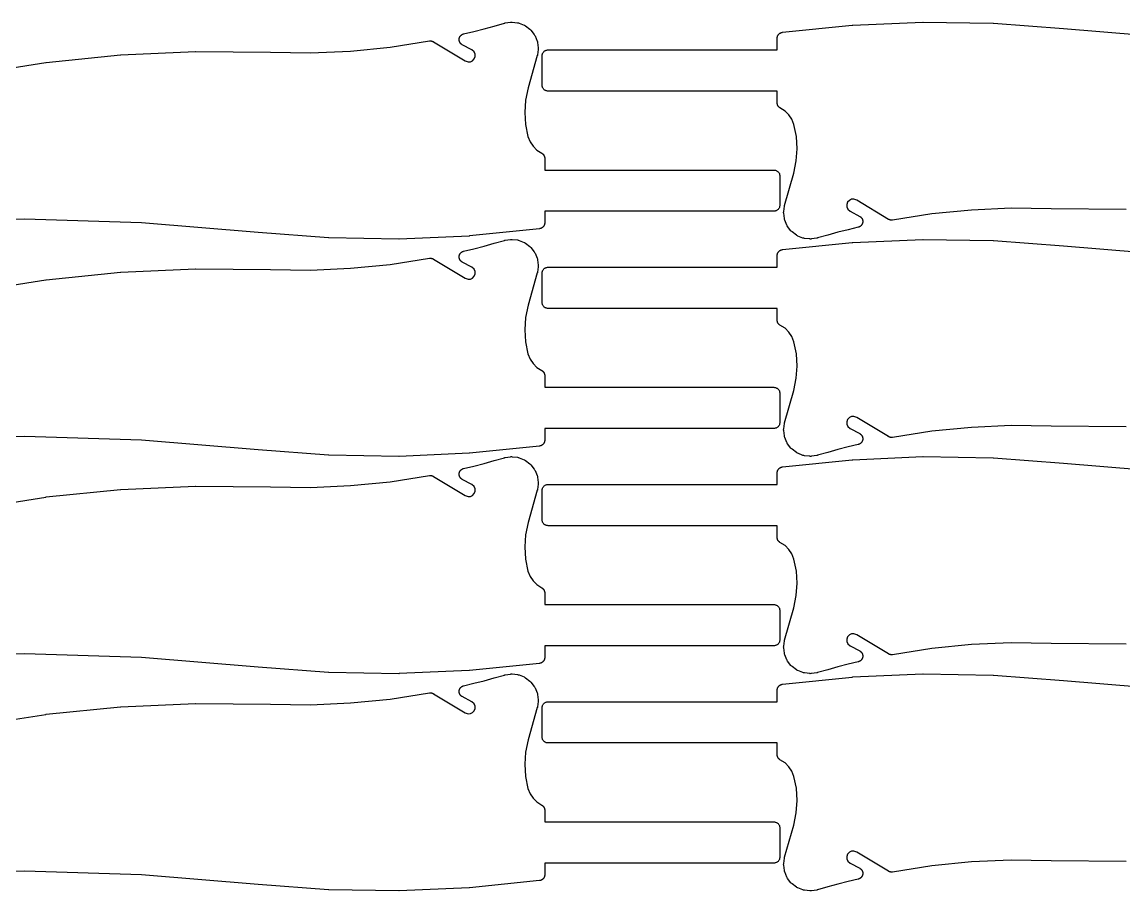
# Model space of a CAD drawing. Header units: metres. Extents: x 0 to 3000, y 0 to 1240.
# Drawn here: x 375 to 750, y 591.6 to 887.3 of the extents above; entities that cross this region are included whole.
import ezdxf

# ---------------------------------------------------------------- set-up
doc = ezdxf.new("R2010")
doc.units = ezdxf.units.M

msp = doc.modelspace()

# ---------------------------------------------------------------- linework, layer by layer
at = {"color": 1}
for points in [[(357.91, 869.59), (383.07, 873.55), (383.18, 873.57), (408.5, 876.12), (408.61, 876.13), (434.03, 877.27), (434.14, 877.27), (459.61, 876.99), (459.61, 876.99), (459.61, 876.99), (473.22, 876.84), (486.75, 877.43), (500.23, 878.77), (513.67, 880.85), (513.68, 880.85), (513.69, 880.85), (513.78, 880.86), (513.87, 880.87), (513.88, 880.87), (513.89, 880.87), (513.98, 880.87), (514.07, 880.87), (514.07, 880.87), (514.08, 880.87), (514.17, 880.86), (514.26, 880.85), (514.27, 880.85), (514.28, 880.85), (514.37, 880.83), (514.45, 880.81), (514.46, 880.81), (514.47, 880.81), (514.56, 880.78), (514.64, 880.76), (514.65, 880.75), (514.66, 880.75), (514.74, 880.72), (514.82, 880.68), (514.83, 880.68), (514.84, 880.68), (514.92, 880.63), (515, 880.59), (515, 880.59), (515.01, 880.58), (525.78, 874.09), (526.78, 873.74), (527.59, 873.78), (528.32, 874.12), (528.9, 874.75), (529.19, 875.56), (529.15, 876.37), (528.81, 877.1), (528.06, 877.79), (524.8, 879.56), (524.76, 879.59), (524.71, 879.61), (524.67, 879.64), (524.63, 879.67), (524.59, 879.7), (524.55, 879.73), (524.51, 879.76), (524.48, 879.79), (524.44, 879.82), (524.4, 879.85), (524.37, 879.89), (524.33, 879.92), (524.3, 879.96), (524.26, 879.99), (524.23, 880.03), (524.2, 880.06), (524.17, 880.11), (524.14, 880.14), (524.11, 880.18), (524.08, 880.22), (524.06, 880.27), (524.03, 880.31), (524.01, 880.35), (523.99, 880.39), (523.96, 880.44), (523.94, 880.48), (523.92, 880.53), (523.9, 880.57), (523.89, 880.62), (523.87, 880.66), (523.85, 880.71), (523.84, 880.76), (523.83, 880.8), (523.81, 880.85), (523.8, 880.9), (523.79, 880.95), (523.79, 881), (523.78, 881.04), (523.77, 881.09), (523.77, 881.14), (523.76, 881.19), (523.76, 881.24), (523.76, 881.29), (523.76, 881.34), (523.76, 881.39), (523.76, 881.44), (523.77, 881.48), (523.77, 881.53), (523.78, 881.58), (523.78, 881.63), (523.79, 881.68), (523.8, 881.73), (523.81, 881.78), (523.82, 881.82), (523.84, 881.87), (523.85, 881.92), (523.87, 881.96), (523.88, 882.01), (523.9, 882.06), (523.92, 882.1), (523.94, 882.15), (523.96, 882.19), (523.98, 882.23), (524, 882.28), (524.03, 882.32), (524.05, 882.36), (524.08, 882.4), (524.1, 882.45), (524.13, 882.49), (524.16, 882.53), (524.19, 882.56), (524.22, 882.6), (524.26, 882.64), (524.29, 882.68), (524.32, 882.71), (524.35, 882.75), (524.39, 882.78), (524.43, 882.81), (524.46, 882.85), (524.5, 882.88), (524.54, 882.91), (524.58, 882.94), (524.62, 882.96), (524.66, 882.99), (524.7, 883.02), (524.74, 883.05), (524.79, 883.07), (524.83, 883.09), (524.87, 883.11), (524.92, 883.14), (524.96, 883.15), (525.01, 883.17), (525.05, 883.19), (525.1, 883.21), (525.15, 883.22), (525.19, 883.24), (525.24, 883.25), (525.29, 883.27), (528.78, 884.11), (532.25, 885), (535.7, 885.94), (539.15, 886.93), (539.18, 886.94), (539.21, 886.94), (539.27, 886.96), (539.34, 886.97), (539.34, 886.97), (539.37, 886.98), (539.4, 886.98), (541.25, 887.27), (541.43, 887.29), (541.61, 887.29), (541.79, 887.28), (543.62, 887.07), (543.79, 887.04), (543.97, 887), (544.13, 886.94), (545.85, 886.26), (546.01, 886.19), (546.16, 886.1), (546.31, 886), (547.81, 884.87), (547.95, 884.76), (548.08, 884.63), (548.19, 884.49), (549.34, 883.01), (549.44, 882.86), (549.53, 882.71), (549.6, 882.55), (550.31, 880.84), (550.37, 880.67), (550.41, 880.5), (550.44, 880.33), (550.67, 878.5), (550.69, 878.32), (550.69, 878.14), (550.67, 877.97), (550.4, 876.11), (550.4, 876.07), (550.39, 876.04), (550.38, 875.98), (550.37, 875.92), (550.36, 875.88), (550.35, 875.85), (547.25, 864.9), (546.37, 860.72), (546.08, 856.55), (546.35, 852.37), (547.18, 848.29), (547.87, 846.53), (548.89, 845.01), (550.19, 843.73), (551.94, 842.63), (551.96, 842.61), (551.98, 842.6), (552.04, 842.56), (552.1, 842.52), (552.12, 842.5), (552.14, 842.48), (552.19, 842.43), (552.25, 842.39), (552.27, 842.37), (552.29, 842.35), (552.33, 842.3), (552.38, 842.25), (552.4, 842.23), (552.42, 842.21), (552.46, 842.15), (552.5, 842.09), (552.52, 842.07), (552.53, 842.05), (552.57, 841.99), (552.61, 841.93), (552.62, 841.9), (552.63, 841.88), (552.67, 841.81), (552.7, 841.75), (552.71, 841.73), (552.72, 841.7), (552.74, 841.63), (552.77, 841.57), (552.78, 841.54), (552.78, 841.52), (552.8, 841.45), (552.82, 841.38), (552.83, 841.35), (552.83, 841.33), (552.84, 841.26), (552.86, 841.18), (552.86, 841.16), (552.86, 841.13), (552.86, 841.06), (552.87, 840.99), (552.87, 840.96), (552.87, 840.94), (552.87, 836.94), (630.87, 836.94), (631.07, 836.93), (631.26, 836.9), (631.45, 836.85), (631.64, 836.78), (631.81, 836.7), (631.98, 836.6), (632.14, 836.48), (632.29, 836.35), (632.42, 836.21), (632.53, 836.05), (632.63, 835.88), (632.72, 835.7), (632.78, 835.52), (632.83, 835.33), (632.86, 835.13), (632.87, 834.94), (632.87, 824.94), (632.86, 824.74), (632.83, 824.55), (632.78, 824.36), (632.72, 824.17), (632.63, 823.99), (632.53, 823.83), (632.42, 823.67), (632.29, 823.52), (632.14, 823.39), (631.98, 823.27), (631.81, 823.17), (631.64, 823.09), (631.45, 823.02), (631.26, 822.98), (631.07, 822.95), (630.87, 822.94), (552.87, 822.94), (552.87, 818.94), (552.87, 818.84), (552.86, 818.75), (552.86, 818.75), (552.86, 818.74), (552.85, 818.65), (552.83, 818.56), (552.83, 818.55), (552.83, 818.55), (552.81, 818.46), (552.79, 818.37), (552.79, 818.36), (552.78, 818.36), (552.75, 818.27), (552.72, 818.18), (552.72, 818.18), (552.72, 818.17), (552.68, 818.09), (552.64, 818), (552.64, 818), (552.63, 817.99), (552.59, 817.91), (552.54, 817.83), (552.54, 817.83), (552.53, 817.83), (552.48, 817.75), (552.42, 817.68), (552.42, 817.67), (552.42, 817.67), (552.35, 817.6), (552.29, 817.53), (552.29, 817.53), (552.29, 817.52), (552.22, 817.46), (552.15, 817.4), (552.14, 817.39), (552.14, 817.39), (552.06, 817.34), (551.99, 817.28), (551.99, 817.28), (551.98, 817.27), (551.9, 817.23), (551.82, 817.18), (551.82, 817.18), (551.81, 817.17), (551.73, 817.13), (551.65, 817.09), (551.64, 817.09), (551.64, 817.09), (551.55, 817.06), (551.46, 817.03), (551.46, 817.02), (551.45, 817.02), (551.36, 817), (551.27, 816.98), (551.27, 816.98), (551.26, 816.98), (551.17, 816.96), (551.08, 816.95), (527.31, 814.49), (527.19, 814.48), (503.34, 813.44), (503.22, 813.44), (479.35, 813.84), (479.24, 813.84), (455.41, 815.66), (455.41, 815.66), (455.4, 815.66), (415.62, 818.91), (375.8, 820.18), (335.96, 819.47)], [(750.73, 823.47), (725.26, 823.74), (725.26, 823.74), (725.26, 823.74), (711.65, 823.9), (698.12, 823.3), (684.65, 821.97), (671.2, 819.89), (671.19, 819.89), (671.18, 819.89), (671.09, 819.88), (671, 819.87), (670.99, 819.87), (670.98, 819.87), (670.89, 819.87), (670.81, 819.87), (670.8, 819.87), (670.79, 819.87), (670.7, 819.88), (670.61, 819.89), (670.6, 819.89), (670.59, 819.89), (670.5, 819.91), (670.42, 819.92), (670.41, 819.93), (670.4, 819.93), (670.31, 819.95), (670.23, 819.98), (670.22, 819.98), (670.21, 819.98), (670.13, 820.02), (670.05, 820.05), (670.04, 820.06), (670.03, 820.06), (669.95, 820.1), (669.87, 820.14), (669.87, 820.15), (669.86, 820.15), (659.09, 826.64), (658.09, 827), (657.28, 826.96), (656.55, 826.61), (655.97, 825.98), (655.68, 825.18), (655.72, 824.37), (656.07, 823.63), (656.81, 822.95), (660.07, 821.17), (660.11, 821.15), (660.16, 821.12), (660.2, 821.09), (660.24, 821.07), (660.28, 821.04), (660.32, 821.01), (660.36, 820.98), (660.4, 820.95), (660.43, 820.92), (660.47, 820.88), (660.5, 820.85), (660.54, 820.82), (660.57, 820.78), (660.61, 820.74), (660.64, 820.71), (660.67, 820.67), (660.7, 820.63), (660.73, 820.59), (660.76, 820.55), (660.79, 820.51), (660.81, 820.47), (660.84, 820.43), (660.86, 820.38), (660.89, 820.34), (660.91, 820.3), (660.93, 820.25), (660.95, 820.21), (660.97, 820.17), (660.98, 820.12), (661, 820.07), (661.02, 820.03), (661.03, 819.98), (661.04, 819.93), (661.06, 819.88), (661.07, 819.84), (661.08, 819.79), (661.09, 819.74), (661.09, 819.69), (661.1, 819.64), (661.11, 819.59), (661.11, 819.54), (661.11, 819.5), (661.11, 819.45), (661.11, 819.4), (661.11, 819.35), (661.11, 819.3), (661.11, 819.25), (661.1, 819.2), (661.09, 819.15), (661.09, 819.1), (661.08, 819.06), (661.07, 819.01), (661.06, 818.96), (661.05, 818.91), (661.04, 818.87), (661.02, 818.82), (661.01, 818.77), (660.99, 818.72), (660.97, 818.68), (660.96, 818.63), (660.93, 818.59), (660.91, 818.54), (660.89, 818.5), (660.87, 818.46), (660.84, 818.42), (660.82, 818.37), (660.79, 818.33), (660.77, 818.29), (660.74, 818.25), (660.71, 818.21), (660.68, 818.17), (660.65, 818.13), (660.62, 818.1), (660.58, 818.06), (660.55, 818.02), (660.52, 817.99), (660.48, 817.96), (660.44, 817.92), (660.41, 817.89), (660.37, 817.86), (660.33, 817.83), (660.29, 817.8), (660.25, 817.77), (660.21, 817.74), (660.17, 817.72), (660.13, 817.69), (660.08, 817.67), (660.04, 817.64), (660, 817.62), (659.95, 817.6), (659.91, 817.58), (659.86, 817.56), (659.82, 817.54), (659.77, 817.53), (659.72, 817.51), (659.68, 817.5), (659.63, 817.48), (659.58, 817.47), (656.09, 816.63), (652.62, 815.74), (649.17, 814.8), (645.72, 813.81), (645.69, 813.8), (645.66, 813.79), (645.6, 813.78), (645.53, 813.76), (645.53, 813.76), (645.5, 813.76), (645.47, 813.75), (643.62, 813.47), (643.44, 813.45), (643.26, 813.44), (643.08, 813.46), (641.25, 813.67), (641.08, 813.69), (640.91, 813.74), (640.74, 813.79), (639.02, 814.48), (638.86, 814.55), (638.71, 814.64), (638.56, 814.74), (637.06, 815.86), (636.92, 815.98), (636.79, 816.1), (636.68, 816.24), (635.53, 817.73), (635.43, 817.87), (635.34, 818.03), (635.27, 818.19), (634.56, 819.9), (634.5, 820.06), (634.46, 820.23), (634.43, 820.41), (634.2, 822.24), (634.18, 822.41), (634.19, 822.59), (634.2, 822.77), (634.47, 824.63), (634.47, 824.66), (634.48, 824.7), (634.49, 824.76), (634.5, 824.82), (634.51, 824.86), (634.52, 824.89), (637.62, 835.83), (638.5, 840.02), (638.79, 844.19), (638.52, 848.37), (637.69, 852.45), (637, 854.21), (635.98, 855.73), (634.68, 857.01), (632.93, 858.11), (632.91, 858.12), (632.89, 858.14), (632.83, 858.18), (632.77, 858.22), (632.75, 858.24), (632.73, 858.25), (632.68, 858.3), (632.62, 858.35), (632.6, 858.37), (632.59, 858.38), (632.54, 858.44), (632.49, 858.49), (632.47, 858.51), (632.45, 858.53), (632.41, 858.59), (632.37, 858.65), (632.35, 858.67), (632.34, 858.69), (632.3, 858.75), (632.26, 858.81), (632.25, 858.83), (632.24, 858.86), (632.21, 858.92), (632.17, 858.99), (632.16, 859.01), (632.15, 859.03), (632.13, 859.1), (632.1, 859.17), (632.09, 859.19), (632.09, 859.22), (632.07, 859.29), (632.05, 859.36), (632.04, 859.38), (632.04, 859.41), (632.03, 859.48), (632.02, 859.55), (632.01, 859.58), (632.01, 859.6), (632.01, 859.68), (632, 859.75), (632, 859.77), (632, 859.8), (632, 863.8), (554, 863.8), (553.8, 863.81), (553.61, 863.84), (553.42, 863.88), (553.23, 863.95), (553.06, 864.03), (552.89, 864.14), (552.73, 864.25), (552.59, 864.38), (552.45, 864.53), (552.34, 864.69), (552.24, 864.86), (552.15, 865.03), (552.09, 865.22), (552.04, 865.41), (552.01, 865.6), (552, 865.8), (552, 875.8), (552.01, 875.99), (552.04, 876.19), (552.09, 876.38), (552.15, 876.56), (552.24, 876.74), (552.34, 876.91), (552.45, 877.07), (552.59, 877.21), (552.73, 877.34), (552.89, 877.46), (553.06, 877.56), (553.23, 877.65), (553.42, 877.71), (553.61, 877.76), (553.8, 877.79), (554, 877.8), (632, 877.8), (632, 881.8), (632, 881.89), (632.01, 881.98), (632.01, 881.99), (632.01, 881.99), (632.02, 882.09), (632.04, 882.18), (632.04, 882.18), (632.04, 882.19), (632.06, 882.28), (632.08, 882.37), (632.08, 882.37), (632.09, 882.38), (632.12, 882.47), (632.15, 882.55), (632.15, 882.56), (632.15, 882.56), (632.19, 882.65), (632.23, 882.73), (632.23, 882.74), (632.24, 882.74), (632.28, 882.82), (632.33, 882.9), (632.33, 882.91), (632.34, 882.91), (632.39, 882.98), (632.45, 883.06), (632.45, 883.06), (632.45, 883.07), (632.52, 883.14), (632.58, 883.21), (632.58, 883.21), (632.59, 883.21), (632.65, 883.28), (632.72, 883.34), (632.73, 883.34), (632.73, 883.34), (632.81, 883.4), (632.88, 883.46), (632.88, 883.46), (632.89, 883.46), (632.97, 883.51), (633.05, 883.56), (633.05, 883.56), (633.06, 883.56), (633.14, 883.6), (633.23, 883.64), (633.23, 883.64), (633.23, 883.65), (633.32, 883.68), (633.41, 883.71), (633.41, 883.71), (633.42, 883.71), (633.51, 883.74), (633.6, 883.76), (633.6, 883.76), (633.61, 883.76), (633.7, 883.77), (633.79, 883.79), (657.56, 886.25), (657.68, 886.26), (681.53, 887.29), (681.65, 887.29), (705.52, 886.9), (705.64, 886.89), (729.46, 885.07), (729.46, 885.07), (729.47, 885.07), (769.25, 881.82)], [(357.91, 795.64), (383.07, 799.6), (383.18, 799.62), (408.5, 802.17), (408.61, 802.18), (434.03, 803.32), (434.14, 803.32), (459.61, 803.04), (459.61, 803.04), (459.61, 803.04), (473.22, 802.89), (486.75, 803.48), (500.23, 804.82), (513.67, 806.9), (513.68, 806.9), (513.69, 806.9), (513.78, 806.91), (513.87, 806.92), (513.88, 806.92), (513.89, 806.92), (513.98, 806.92), (514.07, 806.92), (514.07, 806.92), (514.08, 806.92), (514.17, 806.91), (514.26, 806.9), (514.27, 806.9), (514.28, 806.9), (514.37, 806.88), (514.45, 806.86), (514.46, 806.86), (514.47, 806.86), (514.56, 806.83), (514.64, 806.81), (514.65, 806.8), (514.66, 806.8), (514.74, 806.77), (514.82, 806.73), (514.83, 806.73), (514.84, 806.73), (514.92, 806.68), (515, 806.64), (515, 806.64), (515.01, 806.63), (525.78, 800.14), (526.78, 799.79), (527.59, 799.83), (528.32, 800.17), (528.9, 800.8), (529.19, 801.61), (529.15, 802.42), (528.81, 803.15), (528.06, 803.84), (524.8, 805.62), (524.76, 805.64), (524.71, 805.67), (524.67, 805.69), (524.63, 805.72), (524.59, 805.75), (524.55, 805.78), (524.51, 805.81), (524.48, 805.84), (524.44, 805.87), (524.4, 805.9), (524.37, 805.94), (524.33, 805.97), (524.3, 806.01), (524.26, 806.04), (524.23, 806.08), (524.2, 806.12), (524.17, 806.16), (524.14, 806.19), (524.11, 806.23), (524.08, 806.27), (524.06, 806.32), (524.03, 806.36), (524.01, 806.4), (523.99, 806.44), (523.96, 806.49), (523.94, 806.53), (523.92, 806.58), (523.9, 806.62), (523.89, 806.67), (523.87, 806.71), (523.85, 806.76), (523.84, 806.81), (523.83, 806.86), (523.81, 806.9), (523.8, 806.95), (523.79, 807), (523.79, 807.05), (523.78, 807.1), (523.77, 807.14), (523.77, 807.19), (523.76, 807.24), (523.76, 807.29), (523.76, 807.34), (523.76, 807.39), (523.76, 807.44), (523.76, 807.49), (523.77, 807.54), (523.77, 807.58), (523.78, 807.63), (523.78, 807.68), (523.79, 807.73), (523.8, 807.78), (523.81, 807.83), (523.82, 807.87), (523.84, 807.92), (523.85, 807.97), (523.87, 808.01), (523.88, 808.06), (523.9, 808.11), (523.92, 808.15), (523.94, 808.2), (523.96, 808.24), (523.98, 808.29), (524, 808.33), (524.03, 808.37), (524.05, 808.41), (524.08, 808.45), (524.1, 808.5), (524.13, 808.54), (524.16, 808.58), (524.19, 808.61), (524.22, 808.65), (524.26, 808.69), (524.29, 808.73), (524.32, 808.76), (524.35, 808.8), (524.39, 808.83), (524.43, 808.87), (524.46, 808.9), (524.5, 808.93), (524.54, 808.96), (524.58, 808.99), (524.62, 809.02), (524.66, 809.04), (524.7, 809.07), (524.74, 809.1), (524.79, 809.12), (524.83, 809.14), (524.87, 809.16), (524.92, 809.19), (524.96, 809.21), (525.01, 809.23), (525.05, 809.24), (525.1, 809.26), (525.15, 809.27), (525.19, 809.29), (525.24, 809.3), (525.29, 809.32), (528.78, 810.16), (532.25, 811.05), (535.7, 811.99), (539.15, 812.98), (539.18, 812.99), (539.21, 813), (539.27, 813.01), (539.34, 813.02), (539.34, 813.02), (539.37, 813.03), (539.4, 813.03), (541.25, 813.32), (541.43, 813.34), (541.61, 813.34), (541.79, 813.33), (543.62, 813.12), (543.79, 813.09), (543.97, 813.05), (544.13, 812.99), (545.85, 812.31), (546.01, 812.24), (546.16, 812.15), (546.31, 812.05), (547.81, 810.92), (547.95, 810.81), (548.08, 810.68), (548.19, 810.55), (549.34, 809.06), (549.44, 808.91), (549.53, 808.76), (549.6, 808.6), (550.31, 806.89), (550.37, 806.72), (550.41, 806.55), (550.44, 806.38), (550.67, 804.55), (550.69, 804.37), (550.69, 804.19), (550.67, 804.02), (550.4, 802.16), (550.4, 802.12), (550.39, 802.09), (550.38, 802.03), (550.37, 801.97), (550.36, 801.93), (550.35, 801.9), (547.25, 790.95), (546.37, 786.77), (546.08, 782.6), (546.35, 778.42), (547.18, 774.34), (547.87, 772.58), (548.89, 771.06), (550.19, 769.78), (551.94, 768.68), (551.96, 768.66), (551.98, 768.65), (552.04, 768.61), (552.1, 768.57), (552.12, 768.55), (552.14, 768.53), (552.19, 768.49), (552.25, 768.44), (552.27, 768.42), (552.29, 768.4), (552.33, 768.35), (552.38, 768.3), (552.4, 768.28), (552.42, 768.26), (552.46, 768.2), (552.5, 768.14), (552.52, 768.12), (552.53, 768.1), (552.57, 768.04), (552.61, 767.98), (552.62, 767.95), (552.63, 767.93), (552.67, 767.87), (552.7, 767.8), (552.71, 767.78), (552.72, 767.75), (552.74, 767.68), (552.77, 767.62), (552.78, 767.59), (552.78, 767.57), (552.8, 767.5), (552.82, 767.43), (552.83, 767.4), (552.83, 767.38), (552.84, 767.31), (552.86, 767.24), (552.86, 767.21), (552.86, 767.18), (552.86, 767.11), (552.87, 767.04), (552.87, 767.01), (552.87, 766.99), (552.87, 762.99), (630.87, 762.99), (631.07, 762.98), (631.26, 762.95), (631.45, 762.9), (631.64, 762.84), (631.81, 762.75), (631.98, 762.65), (632.14, 762.53), (632.29, 762.4), (632.42, 762.26), (632.53, 762.1), (632.63, 761.93), (632.72, 761.75), (632.78, 761.57), (632.83, 761.38), (632.86, 761.18), (632.87, 760.99), (632.87, 750.99), (632.86, 750.79), (632.83, 750.6), (632.78, 750.41), (632.72, 750.22), (632.63, 750.04), (632.53, 749.88), (632.42, 749.72), (632.29, 749.57), (632.14, 749.44), (631.98, 749.32), (631.81, 749.22), (631.64, 749.14), (631.45, 749.07), (631.26, 749.03), (631.07, 749), (630.87, 748.99), (552.87, 748.99), (552.87, 744.99), (552.87, 744.89), (552.86, 744.8), (552.86, 744.8), (552.86, 744.79), (552.85, 744.7), (552.83, 744.61), (552.83, 744.6), (552.83, 744.6), (552.81, 744.51), (552.79, 744.42), (552.79, 744.41), (552.78, 744.41), (552.75, 744.32), (552.72, 744.23), (552.72, 744.23), (552.72, 744.22), (552.68, 744.14), (552.64, 744.05), (552.64, 744.05), (552.63, 744.04), (552.59, 743.96), (552.54, 743.88), (552.54, 743.88), (552.53, 743.88), (552.48, 743.8), (552.42, 743.73), (552.42, 743.72), (552.42, 743.72), (552.35, 743.65), (552.29, 743.58), (552.29, 743.58), (552.29, 743.57), (552.22, 743.51), (552.15, 743.45), (552.14, 743.45), (552.14, 743.44), (552.06, 743.39), (551.99, 743.33), (551.99, 743.33), (551.98, 743.32), (551.9, 743.28), (551.82, 743.23), (551.82, 743.23), (551.81, 743.22), (551.73, 743.18), (551.65, 743.14), (551.64, 743.14), (551.64, 743.14), (551.55, 743.11), (551.46, 743.08), (551.46, 743.08), (551.45, 743.07), (551.36, 743.05), (551.27, 743.03), (551.27, 743.03), (551.26, 743.03), (551.17, 743.01), (551.08, 743), (527.31, 740.54), (527.19, 740.53), (503.34, 739.5), (503.22, 739.49), (479.35, 739.89), (479.24, 739.89), (455.41, 741.71), (455.41, 741.71), (455.4, 741.71), (415.62, 744.96), (375.8, 746.23), (335.96, 745.52)], [(750.73, 749.52), (725.26, 749.79), (725.26, 749.79), (725.26, 749.79), (711.65, 749.95), (698.12, 749.35), (684.65, 748.02), (671.2, 745.94), (671.19, 745.94), (671.18, 745.94), (671.09, 745.93), (671, 745.92), (670.99, 745.92), (670.98, 745.92), (670.89, 745.92), (670.81, 745.92), (670.8, 745.92), (670.79, 745.92), (670.7, 745.93), (670.61, 745.94), (670.6, 745.94), (670.59, 745.94), (670.5, 745.96), (670.42, 745.97), (670.41, 745.98), (670.4, 745.98), (670.31, 746), (670.23, 746.03), (670.22, 746.03), (670.21, 746.04), (670.13, 746.07), (670.05, 746.1), (670.04, 746.11), (670.03, 746.11), (669.95, 746.15), (669.87, 746.19), (669.87, 746.2), (669.86, 746.2), (659.09, 752.69), (658.09, 753.05), (657.28, 753.01), (656.55, 752.66), (655.97, 752.03), (655.68, 751.23), (655.72, 750.42), (656.07, 749.68), (656.81, 749), (660.07, 747.22), (660.11, 747.2), (660.16, 747.17), (660.2, 747.14), (660.24, 747.12), (660.28, 747.09), (660.32, 747.06), (660.36, 747.03), (660.4, 747), (660.43, 746.97), (660.47, 746.94), (660.5, 746.9), (660.54, 746.87), (660.57, 746.83), (660.61, 746.8), (660.64, 746.76), (660.67, 746.72), (660.7, 746.68), (660.73, 746.64), (660.76, 746.6), (660.79, 746.56), (660.81, 746.52), (660.84, 746.48), (660.86, 746.44), (660.89, 746.39), (660.91, 746.35), (660.93, 746.3), (660.95, 746.26), (660.97, 746.22), (660.98, 746.17), (661, 746.12), (661.02, 746.08), (661.03, 746.03), (661.04, 745.98), (661.06, 745.93), (661.07, 745.89), (661.08, 745.84), (661.09, 745.79), (661.09, 745.74), (661.1, 745.69), (661.11, 745.65), (661.11, 745.6), (661.11, 745.55), (661.11, 745.5), (661.11, 745.45), (661.11, 745.4), (661.11, 745.35), (661.11, 745.3), (661.1, 745.25), (661.09, 745.2), (661.09, 745.15), (661.08, 745.11), (661.07, 745.06), (661.06, 745.01), (661.05, 744.96), (661.04, 744.92), (661.02, 744.87), (661.01, 744.82), (660.99, 744.78), (660.97, 744.73), (660.96, 744.68), (660.93, 744.64), (660.91, 744.59), (660.89, 744.55), (660.87, 744.51), (660.84, 744.47), (660.82, 744.42), (660.79, 744.38), (660.77, 744.34), (660.74, 744.3), (660.71, 744.26), (660.68, 744.22), (660.65, 744.18), (660.62, 744.15), (660.58, 744.11), (660.55, 744.08), (660.52, 744.04), (660.48, 744.01), (660.44, 743.97), (660.41, 743.94), (660.37, 743.91), (660.33, 743.88), (660.29, 743.85), (660.25, 743.82), (660.21, 743.79), (660.17, 743.77), (660.13, 743.74), (660.08, 743.72), (660.04, 743.69), (660, 743.67), (659.95, 743.65), (659.91, 743.63), (659.86, 743.61), (659.82, 743.6), (659.77, 743.58), (659.72, 743.56), (659.68, 743.55), (659.63, 743.54), (659.58, 743.52), (656.09, 742.68), (652.62, 741.79), (649.17, 740.85), (645.72, 739.86), (645.69, 739.85), (645.66, 739.84), (645.6, 739.83), (645.53, 739.81), (645.53, 739.81), (645.5, 739.81), (645.47, 739.8), (643.62, 739.52), (643.44, 739.5), (643.26, 739.49), (643.08, 739.51), (641.25, 739.72), (641.08, 739.74), (640.91, 739.79), (640.74, 739.84), (639.02, 740.53), (638.86, 740.6), (638.71, 740.69), (638.56, 740.79), (637.06, 741.92), (636.92, 742.03), (636.79, 742.16), (636.68, 742.29), (635.53, 743.78), (635.43, 743.92), (635.34, 744.08), (635.27, 744.24), (634.56, 745.95), (634.5, 746.11), (634.46, 746.28), (634.43, 746.46), (634.2, 748.29), (634.18, 748.46), (634.19, 748.64), (634.2, 748.82), (634.47, 750.68), (634.47, 750.71), (634.48, 750.75), (634.49, 750.81), (634.5, 750.87), (634.51, 750.91), (634.52, 750.94), (637.62, 761.89), (638.5, 766.07), (638.79, 770.24), (638.52, 774.42), (637.69, 778.5), (637, 780.26), (635.98, 781.78), (634.68, 783.06), (632.93, 784.16), (632.91, 784.17), (632.89, 784.19), (632.83, 784.23), (632.77, 784.27), (632.75, 784.29), (632.73, 784.3), (632.68, 784.35), (632.62, 784.4), (632.6, 784.42), (632.59, 784.44), (632.54, 784.49), (632.49, 784.54), (632.47, 784.56), (632.45, 784.58), (632.41, 784.64), (632.37, 784.7), (632.35, 784.72), (632.34, 784.74), (632.3, 784.8), (632.26, 784.86), (632.25, 784.88), (632.24, 784.91), (632.21, 784.97), (632.17, 785.04), (632.16, 785.06), (632.15, 785.08), (632.13, 785.15), (632.1, 785.22), (632.09, 785.24), (632.09, 785.27), (632.07, 785.34), (632.05, 785.41), (632.04, 785.43), (632.04, 785.46), (632.03, 785.53), (632.02, 785.6), (632.01, 785.63), (632.01, 785.65), (632.01, 785.73), (632, 785.8), (632, 785.82), (632, 785.85), (632, 789.85), (554, 789.85), (553.8, 789.86), (553.61, 789.89), (553.42, 789.94), (553.23, 790), (553.06, 790.09), (552.89, 790.19), (552.73, 790.3), (552.59, 790.44), (552.45, 790.58), (552.34, 790.74), (552.24, 790.91), (552.15, 791.08), (552.09, 791.27), (552.04, 791.46), (552.01, 791.65), (552, 791.85), (552, 801.85), (552.01, 802.05), (552.04, 802.24), (552.09, 802.43), (552.15, 802.61), (552.24, 802.79), (552.34, 802.96), (552.45, 803.12), (552.59, 803.26), (552.73, 803.4), (552.89, 803.51), (553.06, 803.61), (553.23, 803.7), (553.42, 803.76), (553.61, 803.81), (553.8, 803.84), (554, 803.85), (632, 803.85), (632, 807.85), (632, 807.94), (632.01, 808.04), (632.01, 808.04), (632.01, 808.05), (632.02, 808.14), (632.04, 808.23), (632.04, 808.23), (632.04, 808.24), (632.06, 808.33), (632.08, 808.42), (632.08, 808.43), (632.09, 808.43), (632.12, 808.52), (632.15, 808.61), (632.15, 808.61), (632.15, 808.61), (632.19, 808.7), (632.23, 808.78), (632.23, 808.79), (632.24, 808.79), (632.28, 808.87), (632.33, 808.95), (632.33, 808.96), (632.34, 808.96), (632.39, 809.04), (632.45, 809.11), (632.45, 809.11), (632.45, 809.12), (632.52, 809.19), (632.58, 809.26), (632.58, 809.26), (632.59, 809.26), (632.65, 809.33), (632.72, 809.39), (632.73, 809.39), (632.73, 809.4), (632.81, 809.45), (632.88, 809.51), (632.88, 809.51), (632.89, 809.51), (632.97, 809.56), (633.05, 809.61), (633.05, 809.61), (633.06, 809.61), (633.14, 809.65), (633.23, 809.69), (633.23, 809.7), (633.23, 809.7), (633.32, 809.73), (633.41, 809.76), (633.41, 809.76), (633.42, 809.76), (633.51, 809.79), (633.6, 809.81), (633.6, 809.81), (633.61, 809.81), (633.7, 809.82), (633.79, 809.84), (657.56, 812.3), (657.68, 812.31), (681.53, 813.34), (681.65, 813.34), (705.52, 812.95), (705.64, 812.94), (729.46, 811.12), (729.46, 811.12), (729.47, 811.12), (769.25, 807.88)], [(357.91, 721.69), (383.07, 725.65), (383.18, 725.67), (408.5, 728.22), (408.61, 728.23), (434.03, 729.37), (434.14, 729.37), (459.61, 729.09), (459.61, 729.09), (459.61, 729.09), (473.22, 728.94), (486.75, 729.53), (500.23, 730.87), (513.67, 732.95), (513.68, 732.95), (513.69, 732.95), (513.78, 732.96), (513.87, 732.97), (513.88, 732.97), (513.89, 732.97), (513.98, 732.97), (514.07, 732.97), (514.07, 732.97), (514.08, 732.97), (514.17, 732.96), (514.26, 732.95), (514.27, 732.95), (514.28, 732.95), (514.37, 732.93), (514.45, 732.91), (514.46, 732.91), (514.47, 732.91), (514.56, 732.88), (514.64, 732.86), (514.65, 732.86), (514.66, 732.85), (514.74, 732.82), (514.82, 732.78), (514.83, 732.78), (514.84, 732.78), (514.92, 732.73), (515, 732.69), (515, 732.69), (515.01, 732.68), (525.78, 726.2), (526.78, 725.84), (527.59, 725.88), (528.32, 726.22), (528.9, 726.85), (529.19, 727.66), (529.15, 728.47), (528.81, 729.21), (528.06, 729.89), (524.8, 731.67), (524.76, 731.69), (524.71, 731.72), (524.67, 731.74), (524.63, 731.77), (524.59, 731.8), (524.55, 731.83), (524.51, 731.86), (524.48, 731.89), (524.44, 731.92), (524.4, 731.95), (524.37, 731.99), (524.33, 732.02), (524.3, 732.06), (524.26, 732.09), (524.23, 732.13), (524.2, 732.17), (524.17, 732.21), (524.14, 732.25), (524.11, 732.29), (524.08, 732.32), (524.06, 732.37), (524.03, 732.41), (524.01, 732.45), (523.99, 732.49), (523.96, 732.54), (523.94, 732.58), (523.92, 732.63), (523.9, 732.67), (523.89, 732.72), (523.87, 732.77), (523.85, 732.81), (523.84, 732.86), (523.83, 732.91), (523.81, 732.95), (523.8, 733), (523.79, 733.05), (523.79, 733.1), (523.78, 733.15), (523.77, 733.19), (523.77, 733.24), (523.76, 733.29), (523.76, 733.34), (523.76, 733.39), (523.76, 733.44), (523.76, 733.49), (523.76, 733.54), (523.77, 733.59), (523.77, 733.63), (523.78, 733.68), (523.78, 733.73), (523.79, 733.78), (523.8, 733.83), (523.81, 733.88), (523.82, 733.93), (523.84, 733.97), (523.85, 734.02), (523.87, 734.07), (523.88, 734.11), (523.9, 734.16), (523.92, 734.2), (523.94, 734.25), (523.96, 734.29), (523.98, 734.34), (524, 734.38), (524.03, 734.42), (524.05, 734.47), (524.08, 734.51), (524.1, 734.55), (524.13, 734.59), (524.16, 734.63), (524.19, 734.66), (524.22, 734.7), (524.26, 734.74), (524.29, 734.78), (524.32, 734.81), (524.35, 734.85), (524.39, 734.88), (524.43, 734.92), (524.46, 734.95), (524.5, 734.98), (524.54, 735.01), (524.58, 735.04), (524.62, 735.07), (524.66, 735.09), (524.7, 735.12), (524.74, 735.15), (524.79, 735.17), (524.83, 735.19), (524.87, 735.21), (524.92, 735.24), (524.96, 735.26), (525.01, 735.28), (525.05, 735.29), (525.1, 735.31), (525.15, 735.32), (525.19, 735.34), (525.24, 735.35), (525.29, 735.37), (528.78, 736.21), (532.25, 737.1), (535.7, 738.04), (539.15, 739.03), (539.18, 739.04), (539.21, 739.05), (539.27, 739.06), (539.34, 739.08), (539.34, 739.08), (539.37, 739.08), (539.4, 739.09), (541.25, 739.37), (541.43, 739.39), (541.61, 739.39), (541.79, 739.38), (543.62, 739.17), (543.79, 739.14), (543.97, 739.1), (544.13, 739.04), (545.85, 738.36), (546.01, 738.29), (546.16, 738.2), (546.31, 738.1), (547.81, 736.97), (547.95, 736.86), (548.08, 736.73), (548.19, 736.6), (549.34, 735.11), (549.44, 734.96), (549.53, 734.81), (549.6, 734.65), (550.31, 732.94), (550.37, 732.78), (550.41, 732.61), (550.44, 732.43), (550.67, 730.6), (550.69, 730.42), (550.69, 730.25), (550.67, 730.07), (550.4, 728.21), (550.4, 728.17), (550.39, 728.14), (550.38, 728.08), (550.37, 728.02), (550.36, 727.98), (550.35, 727.95), (547.25, 717), (546.37, 712.82), (546.08, 708.65), (546.35, 704.47), (547.18, 700.39), (547.87, 698.63), (548.89, 697.11), (550.19, 695.83), (551.94, 694.73), (551.96, 694.71), (551.98, 694.7), (552.04, 694.66), (552.1, 694.62), (552.12, 694.6), (552.14, 694.58), (552.19, 694.54), (552.25, 694.49), (552.27, 694.47), (552.29, 694.45), (552.33, 694.4), (552.38, 694.35), (552.4, 694.33), (552.42, 694.31), (552.46, 694.25), (552.5, 694.19), (552.52, 694.17), (552.53, 694.15), (552.57, 694.09), (552.61, 694.03), (552.62, 694), (552.63, 693.98), (552.67, 693.92), (552.7, 693.85), (552.71, 693.83), (552.72, 693.8), (552.74, 693.74), (552.77, 693.67), (552.78, 693.64), (552.78, 693.62), (552.8, 693.55), (552.82, 693.48), (552.83, 693.45), (552.83, 693.43), (552.84, 693.36), (552.86, 693.29), (552.86, 693.26), (552.86, 693.23), (552.86, 693.16), (552.87, 693.09), (552.87, 693.06), (552.87, 693.04), (552.87, 689.04), (630.87, 689.04), (631.07, 689.03), (631.26, 689), (631.45, 688.95), (631.64, 688.89), (631.81, 688.8), (631.98, 688.7), (632.14, 688.58), (632.29, 688.45), (632.42, 688.31), (632.53, 688.15), (632.63, 687.98), (632.72, 687.8), (632.78, 687.62), (632.83, 687.43), (632.86, 687.23), (632.87, 687.04), (632.87, 677.04), (632.86, 676.84), (632.83, 676.65), (632.78, 676.46), (632.72, 676.27), (632.63, 676.1), (632.53, 675.93), (632.42, 675.77), (632.29, 675.62), (632.14, 675.49), (631.98, 675.38), (631.81, 675.27), (631.64, 675.19), (631.45, 675.12), (631.26, 675.08), (631.07, 675.05), (630.87, 675.04), (552.87, 675.04), (552.87, 671.04), (552.87, 670.95), (552.86, 670.85), (552.86, 670.85), (552.86, 670.84), (552.85, 670.75), (552.83, 670.66), (552.83, 670.65), (552.83, 670.65), (552.81, 670.56), (552.79, 670.47), (552.79, 670.46), (552.78, 670.46), (552.75, 670.37), (552.72, 670.28), (552.72, 670.28), (552.72, 670.27), (552.68, 670.19), (552.64, 670.1), (552.64, 670.1), (552.63, 670.1), (552.59, 670.02), (552.54, 669.94), (552.54, 669.93), (552.53, 669.93), (552.48, 669.85), (552.42, 669.78), (552.42, 669.77), (552.42, 669.77), (552.35, 669.7), (552.29, 669.63), (552.29, 669.63), (552.29, 669.62), (552.22, 669.56), (552.15, 669.5), (552.14, 669.5), (552.14, 669.49), (552.06, 669.44), (551.99, 669.38), (551.99, 669.38), (551.98, 669.38), (551.9, 669.33), (551.82, 669.28), (551.82, 669.28), (551.81, 669.27), (551.73, 669.23), (551.65, 669.19), (551.64, 669.19), (551.64, 669.19), (551.55, 669.16), (551.46, 669.13), (551.46, 669.13), (551.45, 669.12), (551.36, 669.1), (551.27, 669.08), (551.27, 669.08), (551.26, 669.08), (551.17, 669.06), (551.08, 669.05), (527.31, 666.59), (527.19, 666.58), (503.34, 665.55), (503.22, 665.54), (479.35, 665.94), (479.24, 665.94), (455.41, 667.76), (455.41, 667.77), (455.4, 667.77), (415.62, 671.01), (375.8, 672.28), (335.96, 671.57)], [(750.73, 675.57), (725.26, 675.84), (725.26, 675.84), (725.26, 675.84), (711.65, 676), (698.12, 675.41), (684.65, 674.07), (671.2, 671.99), (671.19, 671.99), (671.18, 671.99), (671.09, 671.98), (671, 671.97), (670.99, 671.97), (670.98, 671.97), (670.89, 671.97), (670.81, 671.97), (670.8, 671.97), (670.79, 671.97), (670.7, 671.98), (670.61, 671.99), (670.6, 671.99), (670.59, 671.99), (670.5, 672.01), (670.42, 672.02), (670.41, 672.03), (670.4, 672.03), (670.31, 672.05), (670.23, 672.08), (670.22, 672.08), (670.21, 672.09), (670.13, 672.12), (670.05, 672.15), (670.04, 672.16), (670.03, 672.16), (669.95, 672.2), (669.87, 672.25), (669.87, 672.25), (669.86, 672.25), (659.09, 678.74), (658.09, 679.1), (657.28, 679.06), (656.55, 678.72), (655.97, 678.09), (655.68, 677.28), (655.72, 676.47), (656.07, 675.73), (656.81, 675.05), (660.07, 673.27), (660.11, 673.25), (660.16, 673.22), (660.2, 673.2), (660.24, 673.17), (660.28, 673.14), (660.32, 673.11), (660.36, 673.08), (660.4, 673.05), (660.43, 673.02), (660.47, 672.99), (660.5, 672.95), (660.54, 672.92), (660.57, 672.88), (660.61, 672.85), (660.64, 672.81), (660.67, 672.77), (660.7, 672.73), (660.73, 672.69), (660.76, 672.65), (660.79, 672.61), (660.81, 672.57), (660.84, 672.53), (660.86, 672.49), (660.89, 672.44), (660.91, 672.4), (660.93, 672.36), (660.95, 672.31), (660.97, 672.27), (660.98, 672.22), (661, 672.17), (661.02, 672.13), (661.03, 672.08), (661.04, 672.03), (661.06, 671.98), (661.07, 671.94), (661.08, 671.89), (661.09, 671.84), (661.09, 671.79), (661.1, 671.74), (661.11, 671.7), (661.11, 671.65), (661.11, 671.6), (661.11, 671.55), (661.11, 671.5), (661.11, 671.45), (661.11, 671.4), (661.11, 671.35), (661.1, 671.3), (661.09, 671.25), (661.09, 671.21), (661.08, 671.16), (661.07, 671.11), (661.06, 671.06), (661.05, 671.01), (661.04, 670.97), (661.02, 670.92), (661.01, 670.87), (660.99, 670.83), (660.97, 670.78), (660.96, 670.74), (660.93, 670.69), (660.91, 670.65), (660.89, 670.6), (660.87, 670.56), (660.84, 670.52), (660.82, 670.47), (660.79, 670.43), (660.77, 670.39), (660.74, 670.35), (660.71, 670.31), (660.68, 670.27), (660.65, 670.23), (660.62, 670.2), (660.58, 670.16), (660.55, 670.13), (660.52, 670.09), (660.48, 670.06), (660.44, 670.02), (660.41, 669.99), (660.37, 669.96), (660.33, 669.93), (660.29, 669.9), (660.25, 669.87), (660.21, 669.84), (660.17, 669.82), (660.13, 669.79), (660.08, 669.77), (660.04, 669.74), (660, 669.72), (659.95, 669.7), (659.91, 669.68), (659.86, 669.66), (659.82, 669.65), (659.77, 669.63), (659.72, 669.61), (659.68, 669.6), (659.63, 669.59), (659.58, 669.57), (656.09, 668.73), (652.62, 667.84), (649.17, 666.9), (645.72, 665.91), (645.69, 665.9), (645.66, 665.89), (645.6, 665.88), (645.53, 665.86), (645.53, 665.86), (645.5, 665.86), (645.47, 665.85), (643.62, 665.57), (643.44, 665.55), (643.26, 665.54), (643.08, 665.56), (641.25, 665.77), (641.08, 665.79), (640.91, 665.84), (640.74, 665.89), (639.02, 666.58), (638.86, 666.65), (638.71, 666.74), (638.56, 666.84), (637.06, 667.97), (636.92, 668.08), (636.79, 668.21), (636.68, 668.34), (635.53, 669.83), (635.43, 669.97), (635.34, 670.13), (635.27, 670.29), (634.56, 672), (634.5, 672.16), (634.46, 672.33), (634.43, 672.51), (634.2, 674.34), (634.18, 674.52), (634.19, 674.69), (634.2, 674.87), (634.47, 676.73), (634.47, 676.76), (634.48, 676.8), (634.49, 676.86), (634.5, 676.92), (634.51, 676.96), (634.52, 676.99), (637.62, 687.94), (638.5, 692.12), (638.79, 696.29), (638.52, 700.47), (637.69, 704.55), (637, 706.31), (635.98, 707.83), (634.68, 709.11), (632.93, 710.21), (632.91, 710.22), (632.89, 710.24), (632.83, 710.28), (632.77, 710.32), (632.75, 710.34), (632.73, 710.35), (632.68, 710.4), (632.62, 710.45), (632.6, 710.47), (632.59, 710.49), (632.54, 710.54), (632.49, 710.59), (632.47, 710.61), (632.45, 710.63), (632.41, 710.69), (632.37, 710.75), (632.35, 710.77), (632.34, 710.79), (632.3, 710.85), (632.26, 710.91), (632.25, 710.94), (632.24, 710.96), (632.21, 711.02), (632.17, 711.09), (632.16, 711.11), (632.15, 711.13), (632.13, 711.2), (632.1, 711.27), (632.09, 711.3), (632.09, 711.32), (632.07, 711.39), (632.05, 711.46), (632.04, 711.48), (632.04, 711.51), (632.03, 711.58), (632.02, 711.65), (632.01, 711.68), (632.01, 711.7), (632.01, 711.78), (632, 711.85), (632, 711.87), (632, 711.9), (632, 715.9), (554, 715.9), (553.8, 715.91), (553.61, 715.94), (553.42, 715.99), (553.23, 716.05), (553.06, 716.14), (552.89, 716.24), (552.73, 716.35), (552.59, 716.49), (552.45, 716.63), (552.34, 716.79), (552.24, 716.96), (552.15, 717.13), (552.09, 717.32), (552.04, 717.51), (552.01, 717.7), (552, 717.9), (552, 727.9), (552.01, 728.1), (552.04, 728.29), (552.09, 728.48), (552.15, 728.67), (552.24, 728.84), (552.34, 729.01), (552.45, 729.17), (552.59, 729.31), (552.73, 729.45), (552.89, 729.56), (553.06, 729.66), (553.23, 729.75), (553.42, 729.81), (553.61, 729.86), (553.8, 729.89), (554, 729.9), (632, 729.9), (632, 733.9), (632, 733.99), (632.01, 734.09), (632.01, 734.09), (632.01, 734.1), (632.02, 734.19), (632.04, 734.28), (632.04, 734.29), (632.04, 734.29), (632.06, 734.38), (632.08, 734.47), (632.08, 734.48), (632.09, 734.48), (632.12, 734.57), (632.15, 734.66), (632.15, 734.66), (632.15, 734.67), (632.19, 734.75), (632.23, 734.83), (632.23, 734.84), (632.24, 734.84), (632.28, 734.92), (632.33, 735), (632.33, 735.01), (632.34, 735.01), (632.39, 735.09), (632.45, 735.16), (632.45, 735.16), (632.45, 735.17), (632.52, 735.24), (632.58, 735.31), (632.58, 735.31), (632.59, 735.31), (632.65, 735.38), (632.72, 735.44), (632.73, 735.44), (632.73, 735.45), (632.81, 735.5), (632.88, 735.56), (632.88, 735.56), (632.89, 735.56), (632.97, 735.61), (633.05, 735.66), (633.05, 735.66), (633.06, 735.66), (633.14, 735.7), (633.23, 735.74), (633.23, 735.75), (633.23, 735.75), (633.32, 735.78), (633.41, 735.81), (633.41, 735.81), (633.42, 735.81), (633.51, 735.84), (633.6, 735.86), (633.6, 735.86), (633.61, 735.86), (633.7, 735.88), (633.79, 735.89), (657.56, 738.35), (657.68, 738.36), (681.53, 739.39), (681.65, 739.39), (705.52, 739), (705.64, 738.99), (729.46, 737.17), (729.46, 737.17), (729.47, 737.17), (769.25, 733.93)], [(357.91, 647.74), (383.07, 651.7), (383.18, 651.72), (408.5, 654.27), (408.61, 654.28), (434.03, 655.42), (434.14, 655.42), (459.61, 655.14), (459.61, 655.14), (459.61, 655.14), (473.22, 654.99), (486.75, 655.58), (500.23, 656.92), (513.67, 659), (513.68, 659), (513.69, 659), (513.78, 659.01), (513.87, 659.02), (513.88, 659.02), (513.89, 659.02), (513.98, 659.02), (514.07, 659.02), (514.07, 659.02), (514.08, 659.02), (514.17, 659.01), (514.26, 659), (514.27, 659), (514.28, 659), (514.37, 658.98), (514.45, 658.96), (514.46, 658.96), (514.47, 658.96), (514.56, 658.93), (514.64, 658.91), (514.65, 658.91), (514.66, 658.9), (514.74, 658.87), (514.82, 658.84), (514.83, 658.83), (514.84, 658.83), (514.92, 658.79), (515, 658.74), (515, 658.74), (515.01, 658.73), (525.78, 652.25), (526.78, 651.89), (527.59, 651.93), (528.32, 652.27), (528.9, 652.9), (529.19, 653.71), (529.15, 654.52), (528.81, 655.26), (528.06, 655.94), (524.8, 657.72), (524.76, 657.74), (524.71, 657.77), (524.67, 657.79), (524.63, 657.82), (524.59, 657.85), (524.55, 657.88), (524.51, 657.91), (524.48, 657.94), (524.44, 657.97), (524.4, 658), (524.37, 658.04), (524.33, 658.07), (524.3, 658.11), (524.26, 658.14), (524.23, 658.18), (524.2, 658.22), (524.17, 658.26), (524.14, 658.3), (524.11, 658.34), (524.08, 658.38), (524.06, 658.42), (524.03, 658.46), (524.01, 658.5), (523.99, 658.54), (523.96, 658.59), (523.94, 658.63), (523.92, 658.68), (523.9, 658.72), (523.89, 658.77), (523.87, 658.82), (523.85, 658.86), (523.84, 658.91), (523.83, 658.96), (523.81, 659), (523.8, 659.05), (523.79, 659.1), (523.79, 659.15), (523.78, 659.2), (523.77, 659.25), (523.77, 659.29), (523.76, 659.34), (523.76, 659.39), (523.76, 659.44), (523.76, 659.49), (523.76, 659.54), (523.76, 659.59), (523.77, 659.64), (523.77, 659.69), (523.78, 659.73), (523.78, 659.78), (523.79, 659.83), (523.8, 659.88), (523.81, 659.93), (523.82, 659.98), (523.84, 660.02), (523.85, 660.07), (523.87, 660.12), (523.88, 660.16), (523.9, 660.21), (523.92, 660.25), (523.94, 660.3), (523.96, 660.34), (523.98, 660.39), (524, 660.43), (524.03, 660.47), (524.05, 660.52), (524.08, 660.56), (524.1, 660.6), (524.13, 660.64), (524.16, 660.68), (524.19, 660.72), (524.22, 660.75), (524.26, 660.79), (524.29, 660.83), (524.32, 660.86), (524.35, 660.9), (524.39, 660.93), (524.43, 660.97), (524.46, 661), (524.5, 661.03), (524.54, 661.06), (524.58, 661.09), (524.62, 661.12), (524.66, 661.14), (524.7, 661.17), (524.74, 661.2), (524.79, 661.22), (524.83, 661.24), (524.87, 661.27), (524.92, 661.29), (524.96, 661.31), (525.01, 661.33), (525.05, 661.34), (525.1, 661.36), (525.15, 661.38), (525.19, 661.39), (525.24, 661.4), (525.29, 661.42), (528.78, 662.26), (532.25, 663.15), (535.7, 664.09), (539.15, 665.08), (539.18, 665.09), (539.21, 665.1), (539.27, 665.11), (539.34, 665.13), (539.34, 665.13), (539.37, 665.13), (539.4, 665.14), (541.25, 665.42), (541.43, 665.44), (541.61, 665.44), (541.79, 665.43), (543.62, 665.22), (543.79, 665.19), (543.97, 665.15), (544.13, 665.09), (545.85, 664.41), (546.01, 664.34), (546.16, 664.25), (546.31, 664.15), (547.81, 663.02), (547.95, 662.91), (548.08, 662.78), (548.19, 662.65), (549.34, 661.16), (549.44, 661.01), (549.53, 660.86), (549.6, 660.7), (550.31, 658.99), (550.37, 658.83), (550.41, 658.66), (550.44, 658.48), (550.67, 656.65), (550.69, 656.47), (550.69, 656.3), (550.67, 656.12), (550.4, 654.26), (550.4, 654.22), (550.39, 654.19), (550.38, 654.13), (550.37, 654.07), (550.36, 654.03), (550.35, 654), (547.25, 643.05), (546.37, 638.87), (546.08, 634.7), (546.35, 630.52), (547.18, 626.44), (547.87, 624.68), (548.89, 623.16), (550.19, 621.88), (551.94, 620.78), (551.96, 620.77), (551.98, 620.75), (552.04, 620.71), (552.1, 620.67), (552.12, 620.65), (552.14, 620.63), (552.19, 620.59), (552.25, 620.54), (552.27, 620.52), (552.29, 620.5), (552.33, 620.45), (552.38, 620.4), (552.4, 620.38), (552.42, 620.36), (552.46, 620.3), (552.5, 620.24), (552.52, 620.22), (552.53, 620.2), (552.57, 620.14), (552.61, 620.08), (552.62, 620.05), (552.63, 620.03), (552.67, 619.97), (552.7, 619.9), (552.71, 619.88), (552.72, 619.85), (552.74, 619.79), (552.77, 619.72), (552.78, 619.69), (552.78, 619.67), (552.8, 619.6), (552.82, 619.53), (552.83, 619.5), (552.83, 619.48), (552.84, 619.41), (552.86, 619.34), (552.86, 619.31), (552.86, 619.28), (552.86, 619.21), (552.87, 619.14), (552.87, 619.11), (552.87, 619.09), (552.87, 615.09), (630.87, 615.09), (631.07, 615.08), (631.26, 615.05), (631.45, 615), (631.64, 614.94), (631.81, 614.85), (631.98, 614.75), (632.14, 614.63), (632.29, 614.5), (632.42, 614.36), (632.53, 614.2), (632.63, 614.03), (632.72, 613.85), (632.78, 613.67), (632.83, 613.48), (632.86, 613.28), (632.87, 613.09), (632.87, 603.09), (632.86, 602.89), (632.83, 602.7), (632.78, 602.51), (632.72, 602.32), (632.63, 602.15), (632.53, 601.98), (632.42, 601.82), (632.29, 601.67), (632.14, 601.54), (631.98, 601.43), (631.81, 601.33), (631.64, 601.24), (631.45, 601.18), (631.26, 601.13), (631.07, 601.1), (630.87, 601.09), (552.87, 601.09), (552.87, 597.09), (552.87, 597), (552.86, 596.9), (552.86, 596.9), (552.86, 596.89), (552.85, 596.8), (552.83, 596.71), (552.83, 596.7), (552.83, 596.7), (552.81, 596.61), (552.79, 596.52), (552.79, 596.51), (552.78, 596.51), (552.75, 596.42), (552.72, 596.33), (552.72, 596.33), (552.72, 596.32), (552.68, 596.24), (552.64, 596.15), (552.64, 596.15), (552.63, 596.15), (552.59, 596.07), (552.54, 595.99), (552.54, 595.98), (552.53, 595.98), (552.48, 595.9), (552.42, 595.83), (552.42, 595.82), (552.42, 595.82), (552.35, 595.75), (552.29, 595.68), (552.29, 595.68), (552.29, 595.67), (552.22, 595.61), (552.15, 595.55), (552.14, 595.55), (552.14, 595.54), (552.06, 595.49), (551.99, 595.43), (551.99, 595.43), (551.98, 595.43), (551.9, 595.38), (551.82, 595.33), (551.82, 595.33), (551.81, 595.33), (551.73, 595.29), (551.65, 595.24), (551.64, 595.24), (551.64, 595.24), (551.55, 595.21), (551.46, 595.18), (551.46, 595.18), (551.45, 595.18), (551.36, 595.15), (551.27, 595.13), (551.27, 595.13), (551.26, 595.13), (551.17, 595.11), (551.08, 595.1), (527.31, 592.64), (527.19, 592.63), (503.34, 591.6), (503.22, 591.6), (479.35, 591.99), (479.24, 591.99), (455.41, 593.82), (455.41, 593.82), (455.4, 593.82), (415.62, 597.06), (375.8, 598.33), (335.96, 597.62)], [(750.73, 601.62), (725.26, 601.9), (725.26, 601.9), (725.26, 601.9), (711.65, 602.05), (698.12, 601.46), (684.65, 600.12), (671.2, 598.04), (671.19, 598.04), (671.18, 598.04), (671.09, 598.03), (671, 598.02), (670.99, 598.02), (670.98, 598.02), (670.89, 598.02), (670.81, 598.02), (670.8, 598.02), (670.79, 598.02), (670.7, 598.03), (670.61, 598.04), (670.6, 598.04), (670.59, 598.04), (670.5, 598.06), (670.42, 598.07), (670.41, 598.08), (670.4, 598.08), (670.31, 598.11), (670.23, 598.13), (670.22, 598.13), (670.21, 598.14), (670.13, 598.17), (670.05, 598.2), (670.04, 598.21), (670.03, 598.21), (669.95, 598.25), (669.87, 598.3), (669.87, 598.3), (669.86, 598.3), (659.09, 604.79), (658.09, 605.15), (657.28, 605.11), (656.55, 604.77), (655.97, 604.14), (655.68, 603.33), (655.72, 602.52), (656.07, 601.78), (656.81, 601.1), (660.07, 599.32), (660.11, 599.3), (660.16, 599.27), (660.2, 599.25), (660.24, 599.22), (660.28, 599.19), (660.32, 599.16), (660.36, 599.13), (660.4, 599.1), (660.43, 599.07), (660.47, 599.04), (660.5, 599), (660.54, 598.97), (660.57, 598.93), (660.61, 598.9), (660.64, 598.86), (660.67, 598.82), (660.7, 598.78), (660.73, 598.74), (660.76, 598.7), (660.79, 598.66), (660.81, 598.62), (660.84, 598.58), (660.86, 598.54), (660.89, 598.49), (660.91, 598.45), (660.93, 598.41), (660.95, 598.36), (660.97, 598.32), (660.98, 598.27), (661, 598.22), (661.02, 598.18), (661.03, 598.13), (661.04, 598.08), (661.06, 598.04), (661.07, 597.99), (661.08, 597.94), (661.09, 597.89), (661.09, 597.84), (661.1, 597.79), (661.11, 597.75), (661.11, 597.7), (661.11, 597.65), (661.11, 597.6), (661.11, 597.55), (661.11, 597.5), (661.11, 597.45), (661.11, 597.4), (661.1, 597.35), (661.09, 597.31), (661.09, 597.26), (661.08, 597.21), (661.07, 597.16), (661.06, 597.11), (661.05, 597.06), (661.04, 597.02), (661.02, 596.97), (661.01, 596.92), (660.99, 596.88), (660.97, 596.83), (660.96, 596.79), (660.93, 596.74), (660.91, 596.7), (660.89, 596.65), (660.87, 596.61), (660.84, 596.57), (660.82, 596.52), (660.79, 596.48), (660.77, 596.44), (660.74, 596.4), (660.71, 596.36), (660.68, 596.32), (660.65, 596.29), (660.62, 596.25), (660.58, 596.21), (660.55, 596.18), (660.52, 596.14), (660.48, 596.11), (660.44, 596.07), (660.41, 596.04), (660.37, 596.01), (660.33, 595.98), (660.29, 595.95), (660.25, 595.92), (660.21, 595.89), (660.17, 595.87), (660.13, 595.84), (660.08, 595.82), (660.04, 595.8), (660, 595.77), (659.95, 595.75), (659.91, 595.73), (659.86, 595.71), (659.82, 595.7), (659.77, 595.68), (659.72, 595.66), (659.68, 595.65), (659.63, 595.64), (659.58, 595.62), (656.09, 594.78), (652.62, 593.89), (649.17, 592.95), (645.72, 591.96), (645.69, 591.95), (645.66, 591.94), (645.6, 591.93), (645.53, 591.91), (645.53, 591.91), (645.5, 591.91), (645.47, 591.9), (643.62, 591.62), (643.44, 591.6), (643.26, 591.6), (643.08, 591.61), (641.25, 591.82), (641.08, 591.84), (640.91, 591.89), (640.74, 591.95), (639.02, 592.63), (638.86, 592.7), (638.71, 592.79), (638.56, 592.89), (637.06, 594.02), (636.92, 594.13), (636.79, 594.26), (636.68, 594.39), (635.53, 595.88), (635.43, 596.03), (635.34, 596.18), (635.27, 596.34), (634.56, 598.05), (634.5, 598.21), (634.46, 598.38), (634.43, 598.56), (634.2, 600.39), (634.18, 600.57), (634.19, 600.74), (634.2, 600.92), (634.47, 602.78), (634.47, 602.82), (634.48, 602.85), (634.49, 602.91), (634.5, 602.97), (634.51, 603.01), (634.52, 603.04), (637.62, 613.99), (638.5, 618.17), (638.79, 622.34), (638.52, 626.52), (637.69, 630.6), (637, 632.36), (635.98, 633.88), (634.68, 635.16), (632.93, 636.26), (632.91, 636.27), (632.89, 636.29), (632.83, 636.33), (632.77, 636.37), (632.75, 636.39), (632.73, 636.4), (632.68, 636.45), (632.62, 636.5), (632.6, 636.52), (632.59, 636.54), (632.54, 636.59), (632.49, 636.64), (632.47, 636.66), (632.45, 636.68), (632.41, 636.74), (632.37, 636.8), (632.35, 636.82), (632.34, 636.84), (632.3, 636.9), (632.26, 636.96), (632.25, 636.99), (632.24, 637.01), (632.21, 637.07), (632.17, 637.14), (632.16, 637.16), (632.15, 637.19), (632.13, 637.25), (632.1, 637.32), (632.09, 637.35), (632.09, 637.37), (632.07, 637.44), (632.05, 637.51), (632.04, 637.54), (632.04, 637.56), (632.03, 637.63), (632.02, 637.7), (632.01, 637.73), (632.01, 637.75), (632.01, 637.83), (632, 637.9), (632, 637.92), (632, 637.95), (632, 641.95), (554, 641.95), (553.8, 641.96), (553.61, 641.99), (553.42, 642.04), (553.23, 642.1), (553.06, 642.19), (552.89, 642.29), (552.73, 642.4), (552.59, 642.54), (552.45, 642.68), (552.34, 642.84), (552.24, 643.01), (552.15, 643.19), (552.09, 643.37), (552.04, 643.56), (552.01, 643.75), (552, 643.95), (552, 653.95), (552.01, 654.15), (552.04, 654.34), (552.09, 654.53), (552.15, 654.72), (552.24, 654.89), (552.34, 655.06), (552.45, 655.22), (552.59, 655.36), (552.73, 655.5), (552.89, 655.61), (553.06, 655.71), (553.23, 655.8), (553.42, 655.86), (553.61, 655.91), (553.8, 655.94), (554, 655.95), (632, 655.95), (632, 659.95), (632, 660.04), (632.01, 660.14), (632.01, 660.14), (632.01, 660.15), (632.02, 660.24), (632.04, 660.33), (632.04, 660.34), (632.04, 660.34), (632.06, 660.43), (632.08, 660.52), (632.08, 660.53), (632.09, 660.53), (632.12, 660.62), (632.15, 660.71), (632.15, 660.71), (632.15, 660.72), (632.19, 660.8), (632.23, 660.88), (632.23, 660.89), (632.24, 660.89), (632.28, 660.97), (632.33, 661.05), (632.33, 661.06), (632.34, 661.06), (632.39, 661.14), (632.45, 661.21), (632.45, 661.22), (632.45, 661.22), (632.52, 661.29), (632.58, 661.36), (632.58, 661.36), (632.59, 661.36), (632.65, 661.43), (632.72, 661.49), (632.73, 661.49), (632.73, 661.5), (632.81, 661.55), (632.88, 661.61), (632.88, 661.61), (632.89, 661.61), (632.97, 661.66), (633.05, 661.71), (633.05, 661.71), (633.06, 661.71), (633.14, 661.75), (633.23, 661.79), (633.23, 661.8), (633.23, 661.8), (633.32, 661.83), (633.41, 661.86), (633.41, 661.86), (633.42, 661.86), (633.51, 661.89), (633.6, 661.91), (633.6, 661.91), (633.61, 661.91), (633.7, 661.93), (633.79, 661.94), (657.56, 664.4), (657.68, 664.41), (681.53, 665.44), (681.65, 665.44), (705.52, 665.05), (705.64, 665.05), (729.46, 663.22), (729.46, 663.22), (729.47, 663.22), (769.25, 659.98)]]:
    msp.add_lwpolyline(points, dxfattribs=at)

doc.saveas('drawing.dxf')
